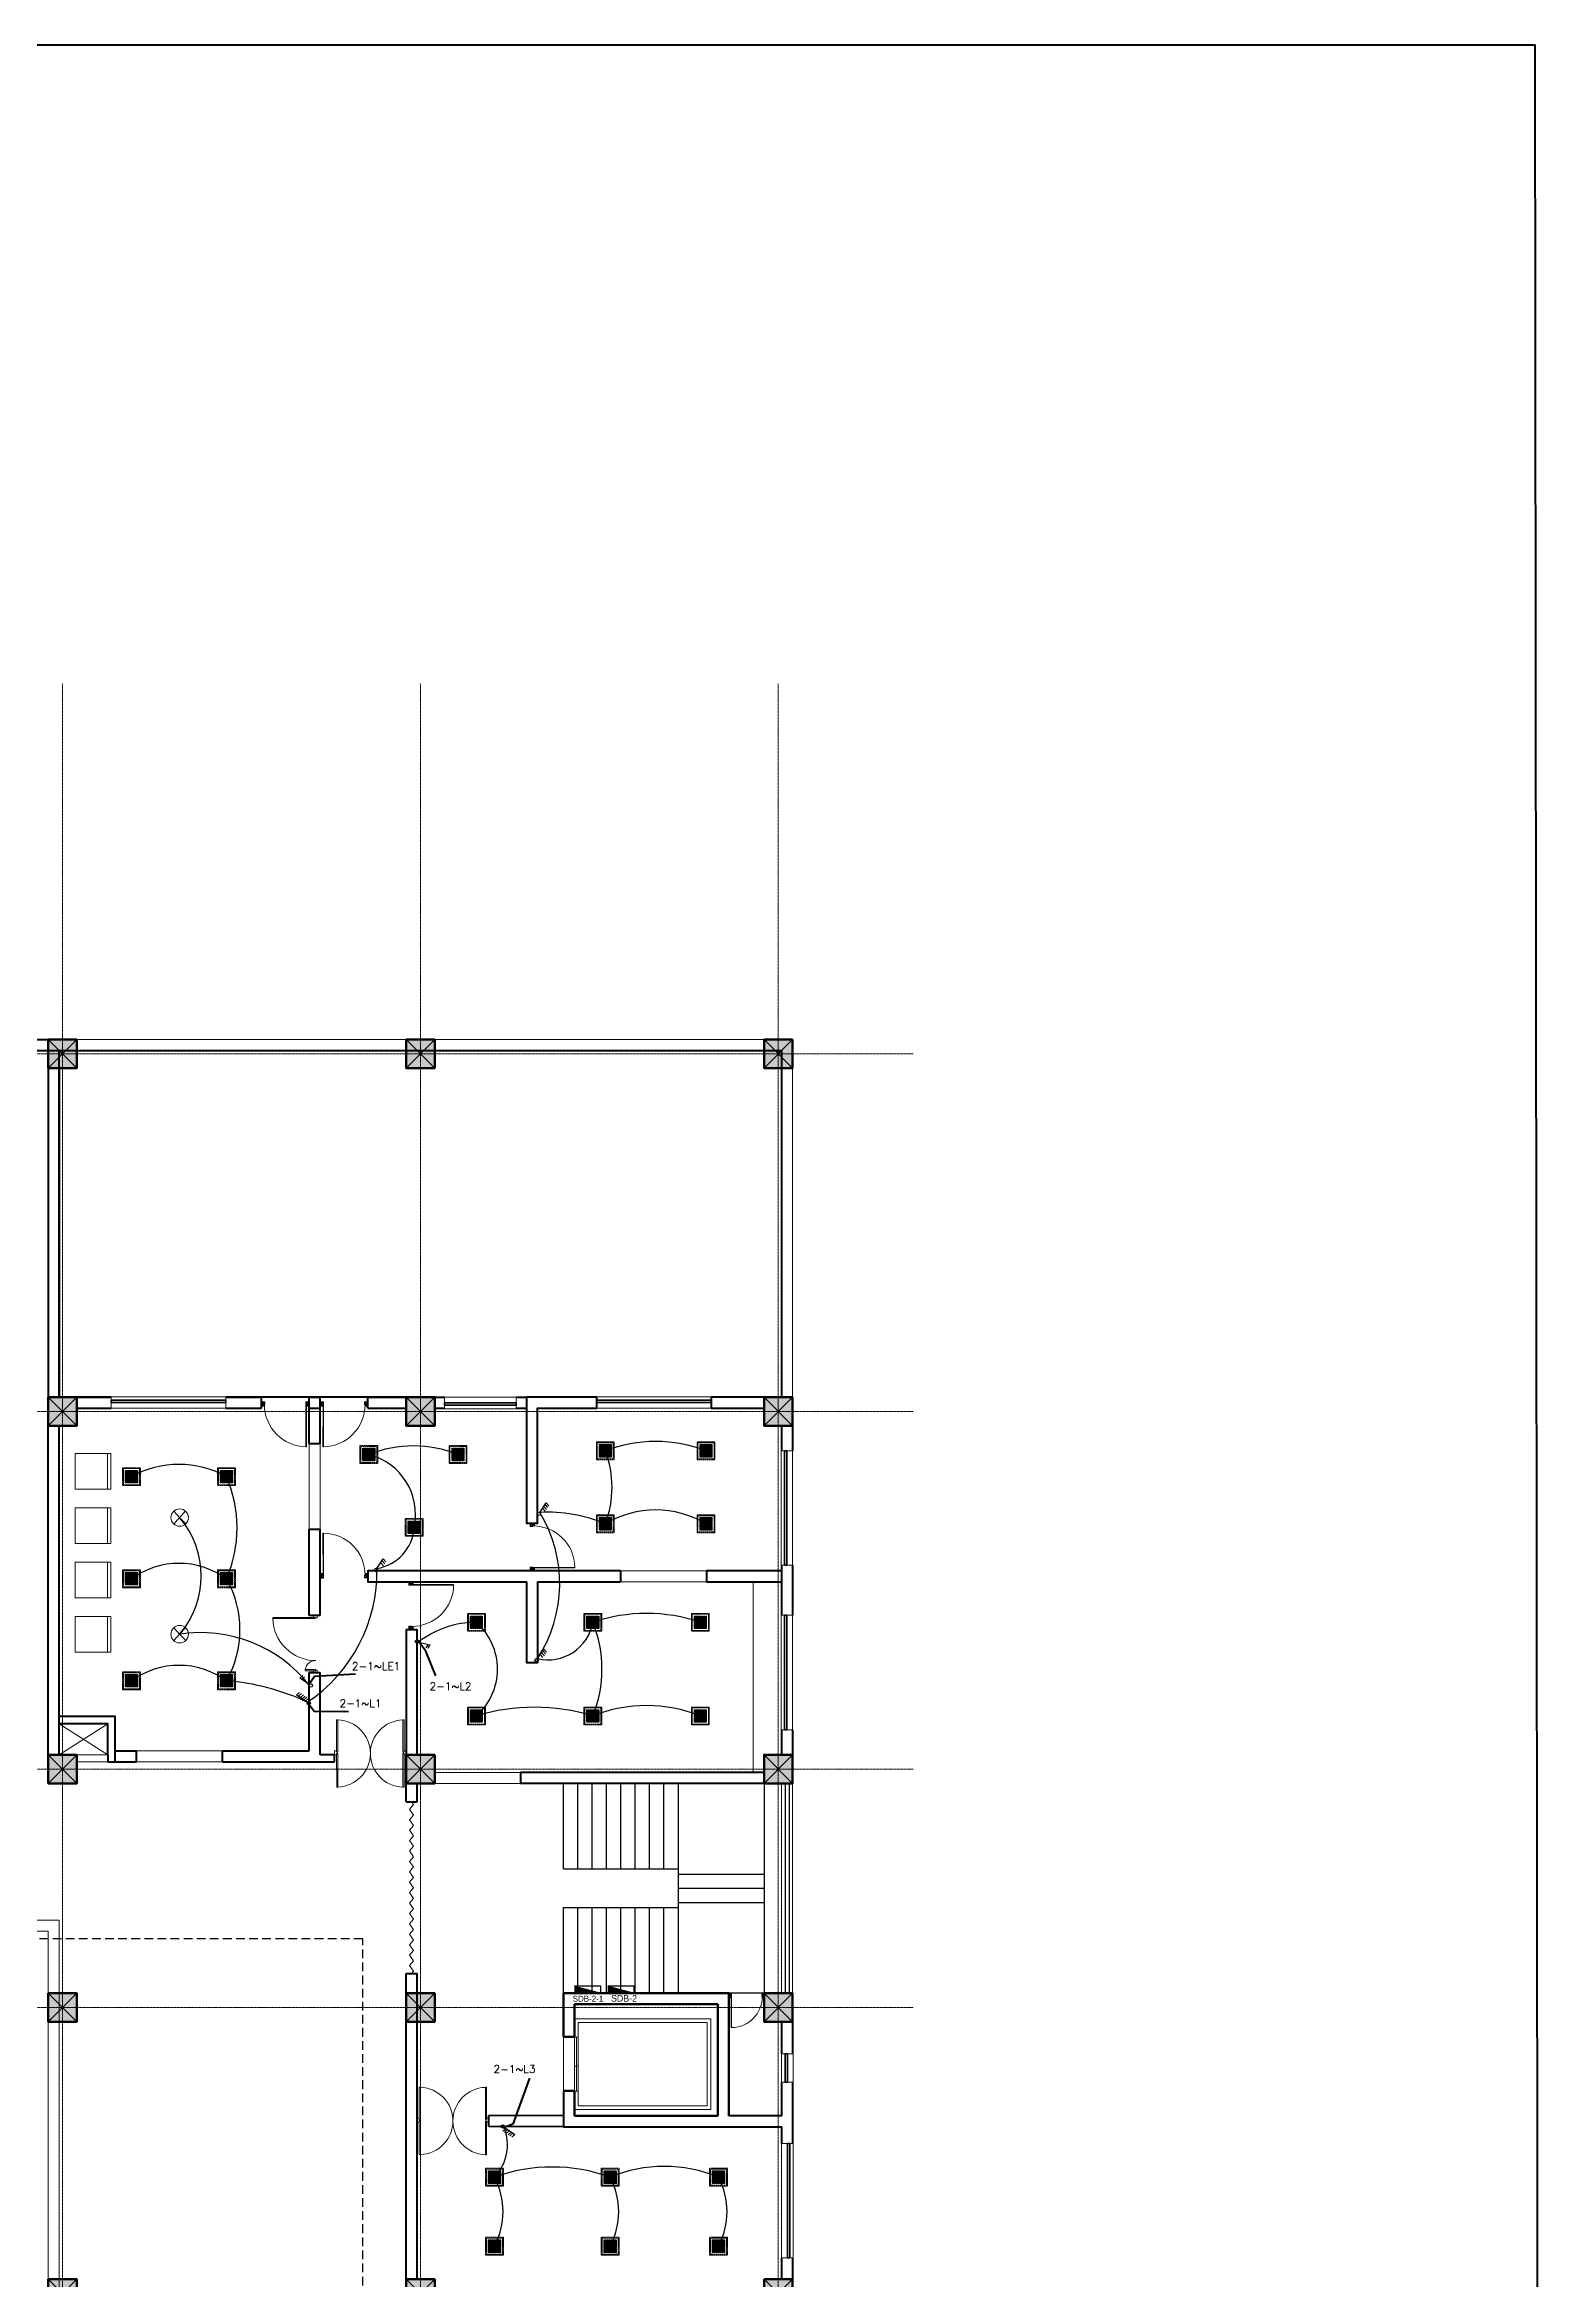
# Model space of a CAD drawing. Header units: millimetres. Extents: x 2390631 to 3136749, y 3674522 to 3929111.
# Drawn here: x 2586473 to 2617776, y 3882247 to 3929111 of the extents above; entities that cross this region are included whole.
import ezdxf

# ---------------------------------------------------------------- set-up
doc = ezdxf.new("R2010")
doc.units = ezdxf.units.MM
doc.header["$MEASUREMENT"] = 0
doc.linetypes.add('CENTER', pattern=[2, 1.25, -0.25, 0.25, -0.25])
doc.linetypes.add('DASHED', pattern=[0.75, 0.5, -0.25])
for name, color, linetype in [('1 x 4 recessed', 80, 'CENTER'), ('2 x 11 recessed', 60, 'CENTER'), ('ceilling fan', 3, 'Continuous'), ('emergencylight', 1, 'Continuous'), ('wire powered ups', 3, 'Continuous'), ('Wires', 1, 'Continuous')]:
    doc.layers.add(name, color=color, linetype=linetype)
for name, color, linetype, lineweight in [('4 DB BOXES', 3, 'Continuous', 25), ('5 DB BOXES', 3, 'Continuous', 25), ('centreline', 52, 'CENTER', 5), ('Column-0.5', 14, 'Continuous', 50), ('conduit Light & fan City', 30, 'Continuous', 5), ('door', 41, 'Continuous', 5), ('Door Opening-0.09', 253, 'Continuous', 9), ('Furniture Hospital-0.09', 44, 'Continuous', 9), ('Hatch', 9, 'Continuous', 9), ('hidden lines', 205, 'DASHED', 5), ('Sill Level', 140, 'Continuous', 20), ('stairs', 6, 'Continuous', 25), ('Switches', 173, 'Continuous', 15), ('WALL 0.2', 7, 'Continuous', 20), ('wall 0.4', 7, 'Continuous', 40), ('Wall-0.5', 7, 'Continuous', 50), ('WINDOW', 152, 'Continuous', 30), ('Windows Plan', 152, 'Continuous', 35)]:
    doc.layers.add(name, color=color, linetype=linetype, lineweight=lineweight)
doc.styles.add('arial.', font='arial.ttf')
doc.styles.add('romans', font='romans.shx')
doc.styles.get("Standard").update_dxf_attribs({"font": 'arial.ttf'})
doc.linetypes.add('ZIGZAG', pattern='A,0.0001,-0.2,[131,ltypeshp.shx,S=0.2,R=0,X=-0.2,Y=0],-0.4,[131,ltypeshp.shx,S=0.2,R=180,X=0.2,Y=0],-0.2', length=0.8001)
doc.dimstyles.get("Standard").update_dxf_attribs({"dimtxt": 500, "dimasz": 100, "dimexe": 100, "dimexo": 200, "dimgap": 0.09, "dimtad": 0, "dimtoh": 1, "dimdec": 0, "dimzin": 0, "dimdsep": 46, "dimtxsty": 'Standard', "dimblk": 'DOT', "dimcen": 0, "dimclrd": 256, "dimclre": 256, "dimclrt": 256, "dimadec": 0, "dimazin": 0, "dimtfac": 1, "dimtdec": 0, "dimtofl": 0, "dimtmove": 0, "dimatfit": 3, "dimfxl": 1, "dimtolj": 1, "dimtzin": 0, "dimlwd": -1, "dimlwe": -1, "dimarcsym": 1})

# ---------------------------------------------------------------- blocks, each defined once
blk = doc.blocks.new('2ft column')
at = {"layer": 'Hatch', "ltscale": 5}
h = blk.add_hatch(color=256, dxfattribs=at)
h.dxf.hatch_style = 1
h.paths.add_polyline_path([(2207385, 4176559), (2207985, 4176559), (2207985, 4175959), (2207385, 4175959)])
at = {"layer": 'Column-0.5', "ltscale": 5}
blk.add_lwpolyline([(2207385, 4176559), (2207985, 4176559), (2207985, 4175959), (2207385, 4175959)], close=True, dxfattribs=at)
at = {"layer": 'Defpoints', "ltscale": 5}
for points in [[(2207985, 4176559), (2207385, 4175959)], [(2207985, 4175959), (2207385, 4176559)]]:
    blk.add_lwpolyline(points, dxfattribs=at)
blk = doc.blocks.new("door 3'3")
at = {"layer": 'door'}
for p, q in [((82769.4, -31237.4), (82769.4, -31203.4)), ((82769.8, -31203.4), (82769.4, -31203.4)), ((82769.8, -31237.4), (82769.8, -31203.4))]:
    blk.add_line(p, q, dxfattribs=at)
at = {"layer": 'door', "ltscale": 80}
for points in [[(82769.8, -31239.8), (82767.4, -31239.8), (82767.4, -31239.4), (82766.9, -31239.4), (82766.9, -31236.4), (82767.4, -31236.4), (82767.4, -31235.9), (82769.4, -31235.9), (82769.4, -31237.4), (82769.8, -31237.4)], [(82802.9, -31239.8), (82805.4, -31239.8), (82805.4, -31239.4), (82805.9, -31239.4), (82805.9, -31236.4), (82805.4, -31236.4), (82805.4, -31235.9), (82803.4, -31235.9), (82803.4, -31237.4), (82802.9, -31237.4)]]:
    blk.add_lwpolyline(points, close=True, dxfattribs=at)
blk.add_arc((82769.4, -31237.4), 34, 0, 89.2047, dxfattribs=at)
at = {"layer": 'Hatch'}
for centre, radius, start, end in [((82767.7, -31239.9), 2.68, 36.7582, 107.5329), ((82767.3, -31240.3), 1.96, 14.7681, 101.3525), ((82757.2, -31236.2), 10.6, 342.6842, 1.6014), ((82764.4, -31235.9), 4.57, 311.0325, 0.2101), ((82768.1, -31239.1), 3.04, 64.8198, 103.5348), ((82767.3, -31236.1), 3.25, 271.0473, 321.5319), ((82805.1, -31239.9), 2.68, 72.4671, 143.2418), ((82805.5, -31236.1), 3.25, 218.4681, 268.9527), ((82804.7, -31239.1), 3.04, 76.4652, 115.1802), ((82805.5, -31240.3), 1.96, 78.6475, 165.2319), ((82808.4, -31235.9), 4.57, 179.7899, 228.9675), ((82815.6, -31236.2), 10.6, 178.3986, 197.3158)]:
    blk.add_arc(centre, radius, start, end, dxfattribs=at)
blk = doc.blocks.new('MAIN DOOR')
at = {"layer": 'door', "ltscale": 1000}
for points in [[(2313.5, 188.5), (2347.4, 188.5), (2347.4, 187.3), (2313.5, 187.3)], [(2381.3, 188.5), (2348.9, 188.5), (2348.9, 187.3), (2381.3, 187.3)]]:
    blk.add_lwpolyline(points, close=True, dxfattribs=at)
for points in [[(2346.1, 190.6), (2346.1, 188.5)], [(2348.9, 188.1), (2347.4, 188.1), (2347.4, 188.5), (2346.1, 188.5), (2346.1, 190.6), (2350.2, 190.6)], [(2347.4, 188.1), (2348.9, 188.1), (2348.9, 188.5), (2350.2, 188.5), (2350.2, 190.6), (2346.1, 190.6)], [(2350.2, 190.6), (2350.2, 188.5)], [(2313.4, 120.7), (2347.3, 120.7), (2347.3, 121.9), (2313.4, 121.9), (2313.4, 120.7)], [(2348.8, 121.1), (2347.3, 121.1), (2347.3, 120.7), (2346, 120.7), (2346, 118.6), (2350.1, 118.6)], [(2347.3, 121.1), (2348.8, 121.1), (2348.8, 120.7), (2350.1, 120.7), (2350.1, 118.6), (2346, 118.6)], [(2346, 118.6), (2346, 120.7)], [(2381.3, 120.7), (2348.8, 120.7), (2348.8, 121.9), (2381.3, 121.9), (2381.3, 120.7)], [(2350.1, 118.6), (2350.1, 120.7)]]:
    blk.add_lwpolyline(points, dxfattribs=at)
at = {"layer": 'Door Opening-0.09', "ltscale": 1000}
for centre, start, end in [((2347.4, 188.5), 182.1168, 357.8826), ((2347.3, 120.7), 2.1167, 177.8826)]:
    blk.add_arc(centre, 33.9, start, end, dxfattribs=at)
at = {"layer": 'WINDOW', "ltscale": 5}
blk.add_line((2350.1, 190.6), (2350.1, 190.6), dxfattribs=at)
blk = doc.blocks.new('d1')
at = {"layer": 'door'}
for p, q in [((2442.7, 10746.2), (2408.3, 10746.2)), ((2408.3, 10746.2), (2408.3, 10745.7)), ((2442.7, 10745.7), (2408.3, 10745.7))]:
    blk.add_line(p, q, dxfattribs=at)
at = {"layer": 'door', "ltscale": 80}
for points in [[(2445, 10779.7), (2445, 10782), (2444.6, 10782), (2444.6, 10782.4), (2441.8, 10782.4), (2441.8, 10782), (2441.4, 10782), (2441.4, 10780.1), (2442.7, 10780.1), (2442.7, 10779.7)], [(2445, 10746.2), (2445, 10743.9), (2444.6, 10743.9), (2444.6, 10743.4), (2441.8, 10743.4), (2441.8, 10743.9), (2441.4, 10743.9), (2441.4, 10745.7), (2442.7, 10745.7), (2442.7, 10746.2)]]:
    blk.add_lwpolyline(points, close=True, dxfattribs=at)
at = {"layer": 'Door Opening-0.09', "ltscale": 80}
blk.add_arc((2442.7, 10745.7), 34.4, 90, 179.274, dxfattribs=at)
at = {"layer": 'hidden lines'}
for centre, radius, start, end in [((2441.6, 10791.4), 9.82, 268.3986, 287.3158), ((2441.4, 10784.8), 4.22, 269.7899, 318.9675), ((2444.3, 10781.3), 2.81, 166.4652, 205.1802), ((2445, 10781.7), 2.48, 162.4671, 233.2418), ((2441.6, 10782), 3, 308.4681, 358.9527), ((2445.5, 10782.1), 1.81, 168.6475, 255.2319), ((2441.4, 10741.1), 4.22, 41.0325, 90.2101), ((2441.6, 10734.5), 9.82, 72.6842, 91.6014), ((2444.3, 10744.5), 2.81, 154.8198, 193.5348), ((2445, 10744.2), 2.48, 126.7582, 197.5329), ((2441.6, 10743.8), 3, 1.0473, 51.5319), ((2445.5, 10743.8), 1.81, 104.7681, 191.3525)]:
    blk.add_arc(centre, radius, start, end, dxfattribs=at)
blk = doc.blocks.new("door 5'")
at = {"layer": 'door', "ltscale": 1000}
for points in [[(2177525, 4317078), (2177525, 4317062), (2177516, 4317062), (2177516, 4317020), (2177473, 4317020), (2177474, 4317105)], [(2177525, 4317062), (2177525, 4317105), (2177474, 4317105), (2177473, 4317020)], [(2177473, 4317020), (2177516, 4317020)], [(2177474, 4317105), (2177516, 4317105)], [(2178697, 4316120), (2178697, 4317060), (2178671, 4317060), (2178671, 4316120), (2178697, 4316120)], [(2178689, 4317076), (2178689, 4317060), (2178697, 4317060), (2178697, 4317018), (2178740, 4317018), (2178740, 4317104)], [(2178689, 4317060), (2178689, 4317104), (2178740, 4317104), (2178740, 4317018)], [(2178740, 4317018), (2178697, 4317018)]]:
    blk.add_lwpolyline(points, dxfattribs=at)
blk.add_lwpolyline([(2177516, 4316839), (2177516, 4317062), (2177543, 4317062), (2177543, 4316839)], close=True, dxfattribs=at)
at = {"layer": 'Door Opening-0.09', "ltscale": 1000}
for centre, radius, start, end in [((2177516, 4317062), 224, 276.6944, 2.344), ((2178697, 4317076), 957, 180.3416, 268.4244)]:
    blk.add_arc(centre, radius, start, end, dxfattribs=at)
at = {"layer": 'WINDOW', "ltscale": 5}
blk.add_line((2177474, 4317104), (2177474, 4317104), dxfattribs=at)
blk = doc.blocks.new('w1')
at = {"layer": 'Sill Level'}
blk.add_lwpolyline([(2460641, 3827503), (2460641, 3825103), (2460401, 3825103), (2460401, 3827503)], close=True, dxfattribs=at)
at = {"layer": 'Windows Plan'}
blk.add_lwpolyline([(2460521, 3825103), (2460521, 3827503), (2460473, 3827503), (2460473, 3825103)], close=True, dxfattribs=at)
blk = doc.blocks.new('w2')
at = {"layer": 'Sill Level'}
blk.add_lwpolyline([(2444138, 3818930), (2445638, 3818930), (2445638, 3818690), (2444138, 3818690)], close=True, dxfattribs=at)
at = {"layer": 'Windows Plan'}
blk.add_lwpolyline([(2445638, 3818810), (2444138, 3818810), (2444138, 3818762), (2445638, 3818762)], close=True, dxfattribs=at)
blk = doc.blocks.new('v2')
at = {"layer": 'Sill Level'}
blk.add_lwpolyline([(2448277, 3818910), (2448877, 3818910), (2448877, 3818670), (2448277, 3818670)], close=True, dxfattribs=at)
at = {"layer": 'Windows Plan'}
blk.add_lwpolyline([(2448877, 3818790), (2448277, 3818790), (2448277, 3818743), (2448877, 3818743)], close=True, dxfattribs=at)
blk = doc.blocks.new('1by1 15w')
at = {"layer": '2 x 11 recessed', "lineweight": 0, "true_color": 0xffffff}
h = blk.add_hatch(dxfattribs=at)
h.set_pattern_fill('DOTS', scale=7.6)
h.set_pattern_definition([(0, (-24150.00014, -28906.40267), (0.2375, 0.475), [0, -0.475])])
h.paths.add_polyline_path([(111699, 133932), (111912, 133932), (111912, 133720), (111699, 133720)])
at = {"layer": '2 x 11 recessed', "lineweight": 0}
for points in [[(111654, 133978), (111958, 133978), (111958, 133674), (111654, 133674)], [(111669, 133963), (111942, 133963), (111942, 133689), (111669, 133689)], [(111699, 133932), (111912, 133932), (111912, 133720), (111699, 133720)]]:
    blk.add_lwpolyline(points, close=True, dxfattribs=at)
blk = doc.blocks.new('6gang switch')
at = {"layer": 'Switches', "lineweight": 30}
for p, q in [((1.7, 2.1), (6.5, 9.2)), ((2.4, 3.2), (4.2, 1.2)), ((3.3, 4.3), (5.1, 2.3)), ((4.1, 5.5), (5.8, 3.5)), ((5, 6.7), (6.7, 4.7)), ((5.7, 7.9), (7.5, 5.9)), ((6.5, 9.2), (8.2, 7.2))]:
    blk.add_line(p, q, dxfattribs=at)
blk.add_circle((1.1, 1.1), 1.13, dxfattribs=at)
blk = doc.blocks.new('2 WAY')
at = {"layer": 'Switches', "lineweight": 30}
for p, q in [((1.8, 2.1), (6, 8.5)), ((5.3, 7.3), (7, 5.3)), ((6, 8.5), (7.8, 6.5))]:
    blk.add_line(p, q, dxfattribs=at)
blk.add_circle((1.1, 1.1), 1.13, dxfattribs=at)
blk = doc.blocks.new('4 WAY')
at = {"layer": 'Switches', "lineweight": 30}
for p, q in [((1.8, 2.1), (6, 8.5)), ((3.6, 4.9), (5.4, 2.9)), ((4.5, 6), (6.3, 4)), ((5.3, 7.3), (7, 5.3)), ((6, 8.5), (7.8, 6.5))]:
    blk.add_line(p, q, dxfattribs=at)
blk.add_circle((1.1, 1.1), 1.13, dxfattribs=at)
blk = doc.blocks.new('3 WAY')
at = {"layer": 'Switches', "lineweight": 30}
for p, q in [((1.8, 2.1), (6, 8.5)), ((4.5, 6), (6.3, 4)), ((5.3, 7.3), (7, 5.3)), ((6, 8.5), (7.8, 6.5))]:
    blk.add_line(p, q, dxfattribs=at)
blk.add_circle((1.1, 1.1), 1.13, dxfattribs=at)
blk = doc.blocks.new('emergency')
at = {"layer": 'conduit Light & fan City'}
for p, q in [((0, 0), (-124, -135)), ((-122, 136), (0, 0)), ((124, 135), (0, 0)), ((0, 0), (129, -129))]:
    blk.add_line(p, q, dxfattribs=at)
blk.add_circle((0, 0), 183, dxfattribs=at)
blk = doc.blocks.new('FDB')
at = {"layer": '4 DB BOXES'}
blk.add_hatch(color=256, dxfattribs=at).paths.add_polyline_path([(-65075.5, -197982.4), (-65075.5, -197977), (-65095.8, -197982.4)])
for p, q in [((-65095.8, -197982.4), (-65095.8, -197977)), ((-65095.8, -197977), (-65075.5, -197977)), ((-65075.5, -197977), (-65095.8, -197982.4)), ((-65075.5, -197982.4), (-65095.8, -197982.4))]:
    blk.add_line(p, q, dxfattribs=at)
blk = doc.blocks.new('_Dot')
at = {"color": 0, "linetype": 'ByBlock', "lineweight": -2}
blk.add_line((-0.5, 0), (-1, 0), dxfattribs=at)
at = {"color": 0, "linetype": 'ByBlock', "lineweight": -3, "const_width": 0.5}
blk.add_lwpolyline([(-0.25, 0, 1), (0.25, 0, 1)], format="xyb", close=True, dxfattribs=at)

msp = doc.modelspace()

# ---------------------------------------------------------------- linework, layer by layer
at = {"layer": 'centreline', "ltscale": 5}
for p, q in [((2586848, 3915705), (2586848, 3873399)), ((2586848, 3915705), (2586848, 3873399)), ((2594348, 3915705), (2594348, 3873399)), ((2594348, 3915705), (2594348, 3873399)), ((2601848, 3915705), (2601848, 3873399)), ((2601848, 3915705), (2601848, 3873399)), ((2604675, 3907947), (2560332, 3907947)), ((2604675, 3907947), (2560332, 3907947)), ((2604675, 3900447), (2560332, 3900447)), ((2604675, 3900447), (2560332, 3900447)), ((2604675, 3892947), (2578298, 3892947)), ((2604075, 3892947), (2578298, 3892947)), ((2604675, 3892947), (2578298, 3892947)), ((2604075, 3892947), (2578298, 3892947)), ((2604675, 3887947), (2582762, 3887947)), ((2604675, 3887947), (2582762, 3887947))]:
    msp.add_line(p, q, dxfattribs=at)
at = {"layer": 'Furniture Hospital-0.09', "ltscale": 5}
for p, q in [((2597578, 3887710), (2597578, 3887327)), ((2597655, 3887634), (2597655, 3887327)), ((2600354, 3887634), (2597655, 3887634)), ((2600354, 3885887), (2600354, 3887634)), ((2597578, 3887327), (2597655, 3887327)), ((2597616, 3887327), (2597616, 3886194)), ((2597616, 3886714), (2597578, 3886714)), ((2597655, 3886714), (2597616, 3886714)), ((2597578, 3886194), (2597578, 3885810)), ((2597578, 3886194), (2597655, 3886194)), ((2597655, 3886194), (2597655, 3885887)), ((2597578, 3885810), (2600431, 3885810)), ((2597655, 3885887), (2600354, 3885887))]:
    msp.add_line(p, q, dxfattribs=at)
at = {"layer": 'Furniture Hospital-0.09'}
for points in [[(2587861, 3898817), (2587861, 3899567), (2587111, 3899567), (2587111, 3898817), (2587861, 3898817)], [(2587792, 3899567), (2587792, 3898817)], [(2587861, 3897677), (2587861, 3898427), (2587111, 3898427), (2587111, 3897677), (2587861, 3897677)], [(2587792, 3898427), (2587792, 3897677)], [(2587861, 3896537), (2587861, 3897287), (2587111, 3897287), (2587111, 3896537), (2587861, 3896537)], [(2587792, 3897287), (2587792, 3896537)], [(2587861, 3895397), (2587861, 3896147), (2587111, 3896147), (2587111, 3895397), (2587861, 3895397)], [(2587792, 3896147), (2587792, 3895397)]]:
    msp.add_lwpolyline(points, dxfattribs=at)
at = {"layer": 'Furniture Hospital-0.09', "ltscale": 5}
for points in [[(2597578, 3887710), (2600431, 3887710), (2600431, 3885810)], [(2597578, 3886194), (2597578, 3887327)], [(2597655, 3887327), (2597655, 3886194)]]:
    msp.add_lwpolyline(points, dxfattribs=at)
at = {"layer": 'Hatch', "ltscale": 5}
for points in [[(2587798, 3893897), (2586778, 3893247)], [(2586778, 3893897), (2587798, 3893247)]]:
    msp.add_lwpolyline(points, dxfattribs=at)
at = {"layer": 'stairs', "linetype": 'DASHED', "ltscale": 366}
msp.add_lwpolyline([(2602148, 3881647), (2602148, 3880747), (2594037, 3880747), (2593137, 3880747), (2593137, 3889388), (2557987, 3889388), (2557987, 3892719)], dxfattribs=at)
at = {"layer": 'stairs', "ltscale": 5}
for points in [[(2599748, 3890847), (2597348, 3890847), (2597348, 3892647)], [(2597648, 3890847), (2597648, 3892647)], [(2597948, 3890847), (2597948, 3892647)], [(2598248, 3890847), (2598248, 3892647)], [(2598548, 3890847), (2598548, 3892647)], [(2598848, 3890847), (2598848, 3892647)], [(2599148, 3890847), (2599148, 3892647)], [(2599448, 3890847), (2599448, 3892647)], [(2599748, 3892647), (2599748, 3888247)], [(2601548, 3892647), (2601548, 3888247), (2600808, 3888247)], [(2599748, 3890747), (2601548, 3890747)], [(2599748, 3890447), (2601548, 3890447)], [(2597348, 3888247), (2597348, 3890047), (2599748, 3890047)], [(2597648, 3888247), (2597648, 3890047)], [(2597948, 3888247), (2597948, 3890047)], [(2598248, 3888247), (2598248, 3890047)], [(2598548, 3888247), (2598548, 3890047)], [(2598848, 3888247), (2598848, 3890047)], [(2599148, 3888247), (2599148, 3890047)], [(2599448, 3888247), (2599448, 3890047)], [(2599748, 3890147), (2601548, 3890147)]]:
    msp.add_lwpolyline(points, dxfattribs=at)
at = {"layer": 'WALL 0.2', "ltscale": 5}
for p, q in [((2587148, 3908247), (2601548, 3908247)), ((2587148, 3908017), (2601548, 3908017)), ((2601918, 3907647), (2601918, 3900747)), ((2602148, 3907647), (2602148, 3900747)), ((2601318, 3896877), (2601318, 3892877)), ((2558217, 3889777), (2586778, 3889777)), ((2586778, 3889777), (2586778, 3876606)), ((2557987, 3889547), (2586548, 3889547)), ((2586548, 3889547), (2586548, 3876606)), ((2597348, 3887332), (2597348, 3886199)), ((2597578, 3886199), (2597578, 3887332))]:
    msp.add_line(p, q, dxfattribs=at)
for points in [[(2594648, 3908247), (2601548, 3908247)], [(2592018, 3897978), (2592018, 3899778)], [(2592248, 3897978), (2592248, 3899778)], [(2598540, 3897107), (2600340, 3897107)], [(2598540, 3896877), (2598540, 3896877)], [(2598540, 3896877), (2600340, 3896877)], [(2587148, 3893247), (2587798, 3893247)], [(2587148, 3893097), (2587798, 3893097)], [(2590197, 3893327), (2588397, 3893327)], [(2590197, 3893097), (2588397, 3893097)], [(2594648, 3892877), (2596448, 3892877)], [(2594648, 3892647), (2594648, 3892647)], [(2594648, 3892647), (2596448, 3892647)], [(2601918, 3892647), (2601918, 3888247)], [(2602148, 3892647), (2602148, 3888247)]]:
    msp.add_lwpolyline(points, dxfattribs=at)
at = {"layer": 'wall 0.4', "ltscale": 5}
for p, q in [((2585498, 3908247), (2587148, 3908247)), ((2585498, 3908017), (2587148, 3908017)), ((2586548, 3907647), (2586548, 3900747)), ((2586778, 3907647), (2586778, 3900747)), ((2586778, 3907647), (2586778, 3902017)), ((2586778, 3901787), (2586778, 3900747)), ((2592018, 3899778), (2592018, 3900517)), ((2592248, 3899778), (2592248, 3900747)), ((2598041, 3900517), (2598041, 3900747)), ((2600441, 3900517), (2601548, 3900517)), ((2586548, 3893247), (2586548, 3900147)), ((2586778, 3893247), (2586778, 3900147)), ((2601918, 3900147), (2601918, 3899622)), ((2602148, 3900147), (2602148, 3899622)), ((2592018, 3899778), (2592248, 3899778)), ((2592018, 3896170), (2592018, 3897978)), ((2592018, 3897978), (2592248, 3897978)), ((2592248, 3896170), (2592248, 3897978)), ((2601918, 3897222), (2601918, 3896172)), ((2602148, 3897222), (2602148, 3896172)), ((2598540, 3897107), (2596802, 3897107)), ((2596802, 3896877), (2598540, 3896877)), ((2598540, 3897107), (2598540, 3896877)), ((2601816, 3897107), (2600340, 3897107)), ((2600340, 3897107), (2600340, 3896877)), ((2600340, 3896877), (2601918, 3896877)), ((2601918, 3896877), (2601918, 3896172)), ((2592248, 3896170), (2592018, 3896170)), ((2594048, 3895877), (2594278, 3895877)), ((2592018, 3893327), (2592018, 3894970)), ((2592018, 3894970), (2592248, 3894970)), ((2592248, 3893247), (2592248, 3894970)), ((2601918, 3893772), (2601918, 3893247)), ((2601918, 3893772), (2601918, 3893247)), ((2602148, 3893772), (2602148, 3893247)), ((2587948, 3893327), (2588397, 3893327)), ((2588397, 3893097), (2588397, 3893327)), ((2590197, 3893327), (2592018, 3893327)), ((2590197, 3893097), (2590197, 3893327)), ((2592548, 3893097), (2592548, 3893247)), ((2594648, 3892877), (2594648, 3892647)), ((2596448, 3892877), (2596448, 3892647)), ((2594048, 3892260), (2594278, 3892260)), ((2594048, 3888660), (2594278, 3888660)), ((2602148, 3887647), (2602148, 3886980)), ((2602148, 3886380), (2602148, 3885095)), ((2597348, 3885677), (2595778, 3885685)), ((2597348, 3885447), (2595778, 3885455)), ((2602148, 3882695), (2602148, 3876606))]:
    msp.add_line(p, q, dxfattribs=at)
msp.add_lwpolyline([(2419644, 3929111), (2617705, 3929111), (2617776, 3864810), (2419715, 3864810)], close=True, dxfattribs=at)
for points in [[(2587866, 3900747), (2586778, 3900747), (2586778, 3908017), (2601918, 3908017), (2601918, 3900747), (2600441, 3900747), (2600441, 3900517)], [(2586548, 3907647), (2586548, 3900747)], [(2587148, 3900747), (2587866, 3900747)], [(2587148, 3900517), (2587866, 3900517)], [(2590266, 3900747), (2591018, 3900747)], [(2594648, 3900747), (2590266, 3900747)], [(2590266, 3900517), (2591018, 3900517)], [(2591018, 3900517), (2591018, 3900747)], [(2592018, 3900747), (2592248, 3900747)], [(2592018, 3900517), (2592018, 3900747)], [(2592018, 3900517), (2592248, 3900517)], [(2593248, 3900747), (2594048, 3900747)], [(2593248, 3900517), (2593248, 3900747)], [(2593248, 3900517), (2594048, 3900517)], [(2594855, 3900737), (2594648, 3900737)], [(2594855, 3900507), (2594648, 3900507)], [(2596572, 3900737), (2596355, 3900737)], [(2596571, 3900507), (2596355, 3900507)], [(2598041, 3900747), (2596572, 3900747), (2596572, 3898107), (2596802, 3898107), (2596802, 3900517), (2598041, 3900517)], [(2601918, 3900147), (2601918, 3899622)], [(2602148, 3900147), (2602148, 3899622)], [(2601918, 3897222), (2601918, 3897107), (2600389, 3897107)], [(2602148, 3897222), (2602148, 3896172)], [(2596802, 3897107), (2593248, 3897107), (2593248, 3896877), (2596576, 3896877)], [(2596802, 3896877), (2596802, 3895179), (2596576, 3895179), (2596576, 3896877)], [(2596802, 3897107), (2596802, 3897107)], [(2597469, 3897107), (2597349, 3897107)], [(2594048, 3895877), (2594048, 3893247), (2594278, 3893247), (2594278, 3895877)], [(2587798, 3893097), (2587948, 3893097), (2587948, 3894047), (2586778, 3894047)], [(2587798, 3893247), (2587798, 3893897), (2586778, 3893897)], [(2602148, 3893772), (2602148, 3893247)], [(2587798, 3893247), (2587798, 3893097)], [(2587948, 3893097), (2588397, 3893097)], [(2590197, 3893097), (2592548, 3893097)], [(2592548, 3893247), (2592248, 3893247)], [(2594048, 3892260), (2594048, 3892647)], [(2594278, 3892260), (2594278, 3892647)], [(2594648, 3892877), (2594648, 3892877)], [(2594648, 3892647), (2594648, 3892647)], [(2600448, 3892877), (2596448, 3892877)], [(2601548, 3892647), (2596448, 3892647)], [(2601548, 3892647), (2597348, 3892647)], [(2601548, 3892877), (2597527, 3892877)], [(2594048, 3882247), (2594048, 3888660)], [(2594278, 3882247), (2594278, 3888660)], [(2601918, 3887647), (2601918, 3886980)], [(2597348, 3886199), (2597348, 3885447), (2601918, 3885447), (2601918, 3885095)], [(2601918, 3886380), (2601918, 3885677), (2600811, 3885677)], [(2595778, 3885455), (2595778, 3885685)], [(2601918, 3882695), (2601918, 3882247)]]:
    msp.add_lwpolyline(points, dxfattribs=at)
at = {"layer": 'Wall-0.5', "ltscale": 5}
for p, q in [((2600811, 3888247), (2597348, 3888247)), ((2597348, 3888247), (2597348, 3887332)), ((2597578, 3887332), (2597578, 3888017)), ((2597578, 3888017), (2600581, 3888017)), ((2600581, 3888017), (2600581, 3885677)), ((2600811, 3888247), (2600811, 3885677)), ((2597348, 3887332), (2597578, 3887332)), ((2597578, 3886199), (2597348, 3886199)), ((2597578, 3885677), (2597578, 3886199)), ((2600581, 3885677), (2597578, 3885677))]:
    msp.add_line(p, q, dxfattribs=at)
at = {"layer": 'WINDOW', "ltscale": 5}
for points in [[(2601993, 3892647), (2601993, 3888247)], [(2602073, 3892647), (2602073, 3888247)]]:
    msp.add_lwpolyline(points, dxfattribs=at)
at = {"layer": 'WINDOW', "linetype": 'ZIGZAG', "lineweight": 20, "ltscale": 0.5}
for points in [[(2594163, 3892260), (2594205, 3892204), (2594120, 3892103), (2594203, 3891983), (2594120, 3891885), (2594203, 3891765), (2594120, 3891666), (2594203, 3891547), (2594120, 3891448), (2594203, 3891328), (2594120, 3891230), (2594203, 3891110), (2594120, 3891011), (2594163, 3890950)], [(2594163, 3890950), (2594205, 3890894), (2594120, 3890793), (2594203, 3890673), (2594120, 3890574), (2594203, 3890455), (2594120, 3890356), (2594203, 3890236), (2594120, 3890138), (2594203, 3890018), (2594120, 3889919), (2594203, 3889799), (2594120, 3889701), (2594163, 3889639)], [(2594163, 3889639), (2594205, 3889584), (2594120, 3889483), (2594203, 3889363), (2594120, 3889264), (2594203, 3889144), (2594120, 3889046), (2594203, 3888926), (2594120, 3888827), (2594203, 3888708), (2594163, 3888660)]]:
    msp.add_lwpolyline(points, dxfattribs=at)
at = {"layer": 'wire powered ups', "ltscale": 5}
for centre, radius, start, end in [((2587869, 3896999), 1883, 319.507, 40.493), ((2589742, 3892909), 2901, 38.3812, 98.7534)]:
    msp.add_arc(centre, radius, start, end, dxfattribs=at)
at = {"layer": 'Wires', "ltscale": 5}
for centre, radius, start, end in [((2594200, 3897220), 2505, 68.1062, 111.8938), ((2592944, 3898284), 1301, 348.1379, 75.6443), ((2599277, 3896879), 2939, 68.9478, 111.0522), ((2596230, 3898856), 2134, 338.965, 21.035), ((2589287, 3897284), 2054, 61.0329, 118.9671), ((2587831, 3898010), 2674, 336.3871, 23.6129), ((2594381, 3896836), 2886, 327.0372, 31.2058), ((2597001, 3895168), 3166, 67.3365, 92.7549), ((2599277, 3896327), 2055, 59.0826, 120.9174), ((2593286, 3898076), 933, 279.1312, 356.3497), ((2589287, 3895572), 1690, 53.9548, 126.0452), ((2588402, 3895869), 2163, 330.3687, 29.6313), ((2590150, 3897081), 3285, 303.765, 1.3005), ((2595524, 3894033), 1993, 90.1309, 127.5148), ((2594653, 3895043), 1310, 311.4157, 48.5843), ((2597021, 3896192), 954, 256.7371, 349.9302), ((2599087, 3892715), 3497, 71.2059, 108.7941), ((2595526, 3895043), 2626, 338.0211, 21.9789), ((2589287, 3893433), 1690, 53.9548, 126.0452), ((2589901, 3889955), 4860, 64.7228, 85.5046), ((2596740, 3890134), 4111, 72.7293, 107.2707), ((2599087, 3891267), 3012, 68.0329, 111.9671), ((2595175, 3885072), 996, 316.6822, 21.3011), ((2597111, 3881033), 3569, 70.144, 109.856), ((2599459, 3881662), 2954, 67.3951, 112.6049), ((2594539, 3883666), 1541, 332.0014, 27.9986), ((2596963, 3883666), 1541, 332.0014, 27.9986), ((2599234, 3883666), 1541, 332.0014, 27.9986)]:
    msp.add_arc(centre, radius, start, end, dxfattribs=at)

# ---------------------------------------------------------------- block references
at = {"layer": '1 x 4 recessed', "xscale": 1.232584708463633, "yscale": 1.232584708463633, "zscale": 1.232584708463633}
for p in [(2455456, 3734592), (2457325, 3734592), (2460412, 3734670), (2462523, 3734670), (2450482, 3734129), (2452472, 3734129), (2456407, 3733065), (2460412, 3733138), (2462523, 3733138), (2450482, 3731987), (2452472, 3731987), (2457710, 3731074), (2460151, 3731074), (2462404, 3731074), (2450482, 3729848), (2452472, 3729848), (2457710, 3729108), (2460151, 3729108), (2462404, 3729108), (2458089, 3719437), (2460514, 3719437), (2462784, 3719437), (2458089, 3717991), (2460514, 3717991), (2462784, 3717991)]:
    msp.add_blockref('1by1 15w', p, dxfattribs=at)
at = {"layer": '5 DB BOXES', "xscale": -27.26879209834783, "yscale": 27.26879211394649, "zscale": 27.26879210264321, "rotation": 359.5057637808463}
for p in [(869678, 9302097), (870377, 9302097)]:
    msp.add_blockref('FDB', p, dxfattribs=at)
at = {"layer": 'ceilling fan', "lineweight": -3, "xscale": 31.30765159497629, "yscale": 31.30765159497629, "zscale": 31.30765159497629}
for name, p in [('4 WAY', (2596794, 3898264)), ('3 WAY', (2593379, 3897088)), ('4 WAY', (2596747, 3895199))]:
    msp.add_blockref(name, p, dxfattribs=at)
for p, rotation in [((2594232, 3895645), 288.5182703909186), ((2592085, 3894663), 90)]:
    msp.add_blockref('2 WAY', p, dxfattribs=dict(at, rotation=rotation))
at = {"layer": 'conduit Light & fan City', "xscale": 31.30765159497629, "yscale": 31.30765159497629, "zscale": 31.30765159497629}
for p, rotation in [((2592041, 3894295), 89.99999999999999), ((2596038, 3885488), 270)]:
    msp.add_blockref('6gang switch', p, dxfattribs=dict(at, rotation=rotation))
at = {"layer": 'door', "xscale": -0.9473750180788149, "yscale": 0.9473750180788149, "zscale": 0.9473750180788149, "rotation": 270.0040133245631}
msp.add_blockref("door 5'", (-1497587, 1831800), dxfattribs=at)
at = {"layer": 'Door Opening-0.09'}
for name, p, xscale, yscale, zscale, rotation in [('d1', (2867527, 3838115), 25.64102998076803, 25.64102998076803, 25.64102998076803, 90.03301536802395), ('d1', (2316739, 3838115), -25.64102998076803, 25.64102998076803, 25.64102998076803, 269.9669846319761), ('d1', (2316739, 3959488), 25.64102998076803, 25.64102998076803, 25.64102998076803, 270.0330153680241), ('d1', (2659178, 3621599), -25.64102998076803, 25.64102998076803, 25.64102998076803, 359.9669846319761), ('d1', (2656636, 4172386), 25.64102998076803, 25.64102998076803, 25.64102998076803, 180.0330153680241), ('MAIN DOOR', (2596561, 3844374), 20.83332896922157, 20.83332896922157, 20.83332896922157, 90.04973591478812), ("door 3'3", (1008723, 3288546), -19.23084603733906, 19.23084603733906, 19.23084603733906, 179.9608081480045), ('MAIN DOOR', (2598291, 3836667), 20.83332896922158, 20.83332896922158, 20.83332896922158, 90.04973591478812)]:
    msp.add_blockref(name, p, dxfattribs=dict(at, xscale=xscale, yscale=yscale, zscale=zscale, rotation=rotation))
at = {"layer": 'emergencylight'}
for p in [(2589301, 3898222), (2589301, 3895776)]:
    msp.add_blockref('emergency', p, dxfattribs=at)
at = {"layer": 'Hatch', "xscale": -1}
for p in [(4794533, -268311), (4794533, -268311), (4802033, -268311), (4809533, -268311), (4794533, -275811), (4794533, -275811), (4802033, -275811), (4802033, -275811), (4809533, -275811), (4809533, -275811), (4794533, -283311), (4794533, -283311), (4802033, -283311), (4802033, -283311), (4809533, -283311), (4809533, -283311)]:
    msp.add_blockref('2ft column', p, dxfattribs=at)
at = {"layer": 'Hatch'}
for p in [(379163, -288311), (379163, -288311), (386663, -288311), (386663, -288311), (394163, -288311), (394163, -288311), (379163, -294311), (386663, -294311), (394163, -294311)]:
    msp.add_blockref('2ft column', p, dxfattribs=at)
at = {"layer": 'wall 0.4'}
for name, p, rotation in [('w1', (-1237237, 6361158), 270), ('w1', (-1227062, 6361158), 270), ('v2', (-1216752, 6335256), 270), ('w1', (5062559, 7710198), 180)]:
    msp.add_blockref(name, p, dxfattribs=dict(at, rotation=rotation))
for name, p in [('w2', (150717, 81816)), ('w1', (141507, 72119)), ('w1', (141507, 68669))]:
    msp.add_blockref(name, p, dxfattribs=at)

# ---------------------------------------------------------------- texts
at = {"layer": 'wall 0.4', "color": 5, "ltscale": 5, "style": 'romans'}
for s, p in [('2-1~LE1', (2592910, 3895024)), ('2-1~L1', (2592649, 3894243)), ('2-1~L2', (2594537, 3894604)), ('2-1~L3', (2595878, 3886574))]:
    msp.add_text(s, height=162.3, dxfattribs=at).set_placement(p)
at = {"layer": 'wire powered ups', "ltscale": 5, "attachment_point": 9, "rotation": 359.9992, "style": 'arial.'}
for s, insert, char_height in [('{\\fStylus BT|b0|i0|c0|p34;SDB-2-1}', (2598179, 3888067), 125), ('{\\fStylus BT|b0|i0|c0|p34;SDB-2}', (2598885, 3888069), 137.5)]:
    msp.add_mtext(s, dxfattribs=dict(at, insert=insert, char_height=char_height))

# ---------------------------------------------------------------- leaders
at = {"layer": 'wall 0.4', "ltscale": 5}
for points in [[(2594667, 3894902), (2594459, 3895417), (2594312, 3895614)], [(2592985, 3894938), (2592128, 3894889), (2592016, 3894718)], [(2592841, 3894148), (2592122, 3894153), (2591976, 3894350)], [(2596632, 3886463), (2596284, 3885504), (2596103, 3885434)]]:
    msp.add_leader(points, dimstyle='Standard', override={"dimfxl": 500, "dimfxlon": 1}, dxfattribs=at)

doc.saveas('drawing.dxf')
